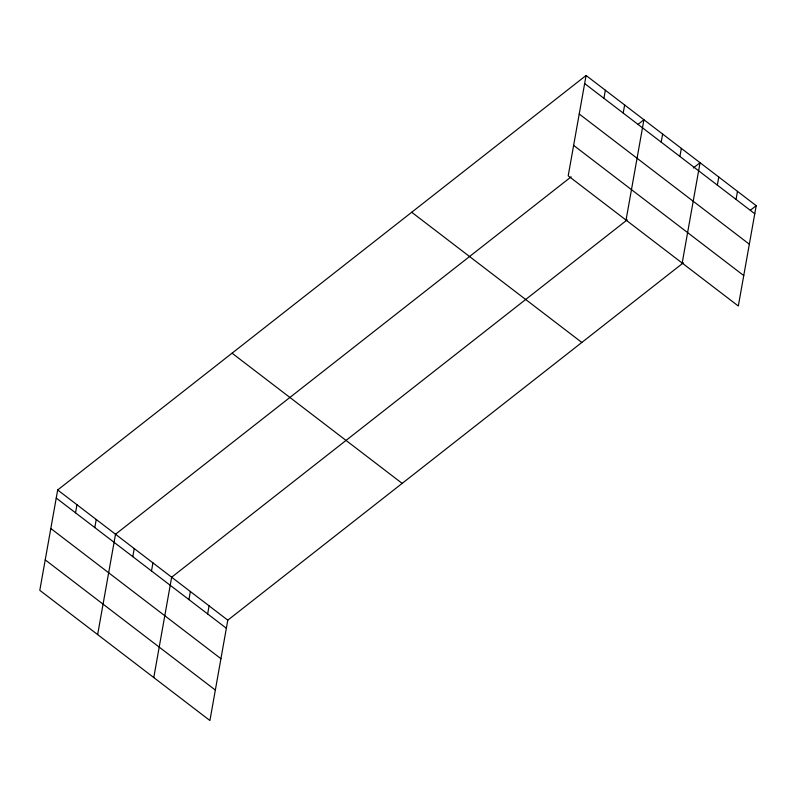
<?xml version="1.0" encoding="UTF-8"?>
<svg xmlns="http://www.w3.org/2000/svg" width="796" height="796" viewBox="0 0 796 796"><rect width="100%" height="100%" fill="white"/><g stroke="black" fill="none" stroke-linecap="round" stroke-linejoin="round"><path stroke-width="1.19" d="M586.085 75.471L568.205 175.826L738.32 306.022L756.2 205.676L586.085 75.471L57.68 489.978L39.8 590.324L209.915 720.529L227.795 620.174L683.386 262.789M75.52 512.803L76.953 504.734M94.794 527.559L96.236 519.49M97.639 634.591L115.519 534.245L571.11 176.861M132.793 556.643L134.226 548.563M151.499 570.961L152.941 562.881M153.777 677.555L171.657 577.209L627.248 219.825M188.931 599.607L190.363 591.528M207.647 613.925L209.079 605.856M603.925 98.306L605.358 90.227M623.198 113.062L624.641 104.982M626.044 220.094L643.924 119.738L638.173 124.256M661.197 142.136L662.63 134.066M679.913 156.464L681.346 148.384M682.182 263.058L700.062 162.712L693.356 167.966M717.335 185.11L718.778 177.03M736.051 199.428L737.484 191.348M750.449 210.184L756.2 205.676M584.642 83.55L754.757 213.746M579.219 113.997L749.335 244.203M573.627 145.379L743.753 275.575M411.711 212.263L581.826 342.459M232.054 353.185L402.169 483.391M57.68 489.978L227.795 620.174M56.237 498.047L226.353 628.253M50.815 528.504L220.93 658.7M45.223 559.877L215.338 690.072"/></g></svg>
